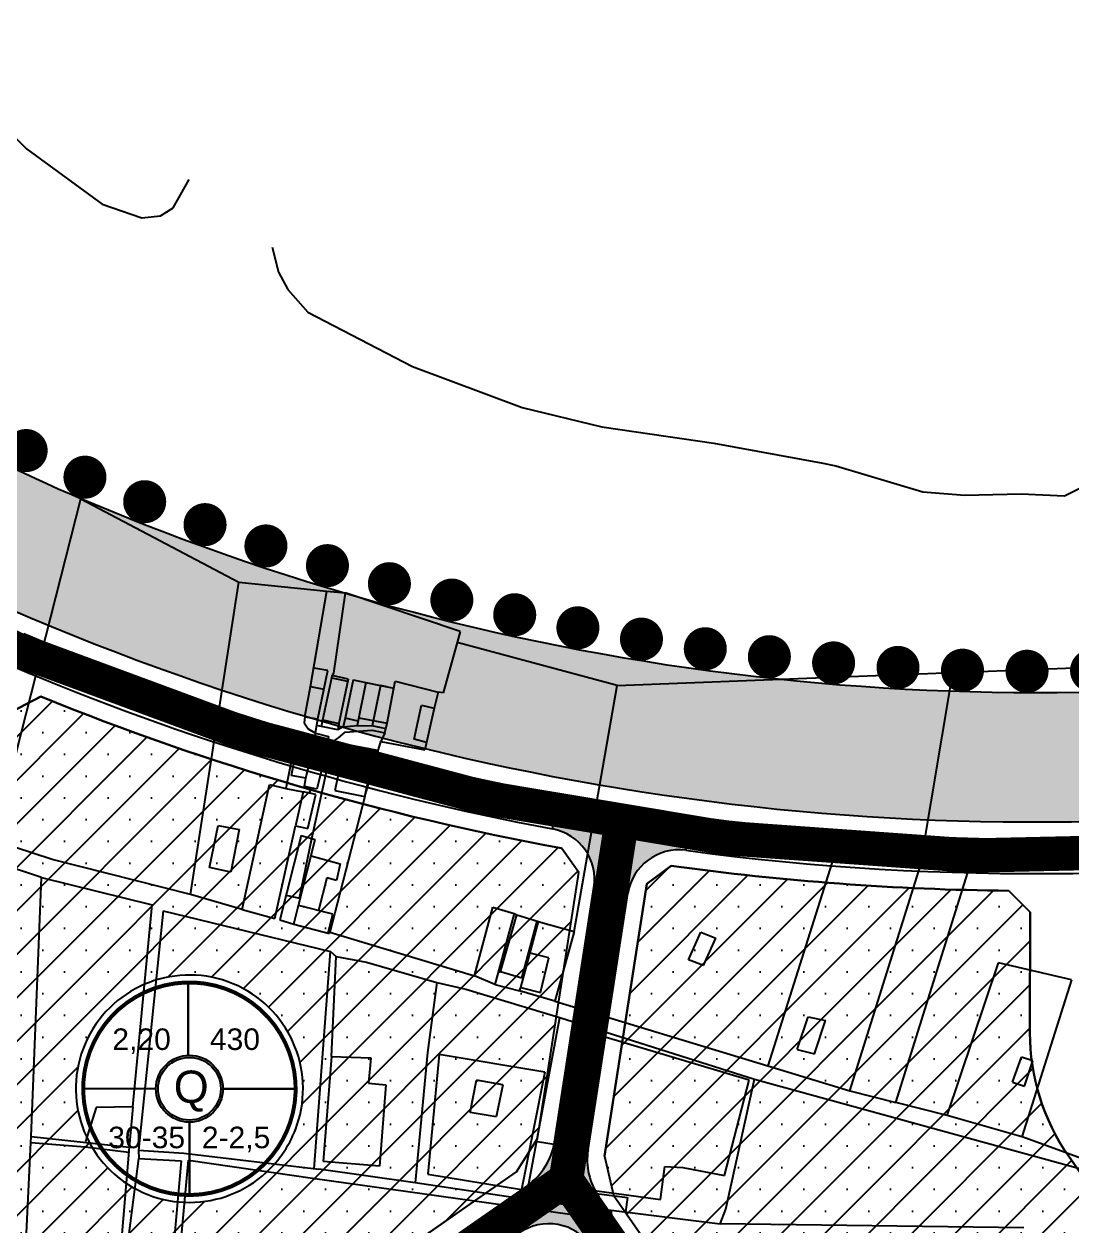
# Model space of a CAD drawing. Header units: millimetres. Extents: x 598301 to 599985, y 1183033 to 1185188.
# Drawn here: x 599323.3 to 599566.8, y 1184482.8 to 1184761.9 of the extents above; entities that cross this region are included whole.
import ezdxf
from ezdxf.enums import TextEntityAlignment as Align

# ---------------------------------------------------------------- set-up
doc = ezdxf.new("R2010")
doc.units = ezdxf.units.MM
doc.linetypes.add('ACAD_ISO02W100', pattern=[15, 12, -3])
doc.linetypes.add('ACAD_ISO10W100', pattern=[18.5, 12, -3, 0.5, -3])
for name, color, linetype in [('0-duong', 132, 'Continuous'), ('0-he', 5, 'Continuous'), ('CVCX', 72, 'Continuous'), ('h-duong', 7, 'Continuous'), ('H-TAIDINHCU', 54, 'Continuous'), ('NENPHONGPHU', 253, 'Continuous'), ('rach', 150, 'Continuous'), ('RANH', 7, 'Continuous'), ('TIM', 1, 'ACAD_ISO10W100'), ('VONG-CT', 7, 'Continuous')]:
    doc.layers.add(name, color=color, linetype=linetype)
doc.layers.add('RANHDAT', color=7, linetype='Continuous', plot=False)
doc.styles.add('HEO', font='VHELVEN.TTF', dxfattribs={"height": 5.6})
doc.styles.add('VHEL-B', font='VHELVEB.TTF', dxfattribs={"height": 4.5})
pattern_1 = [(45.00000000000021, (0, 0), (-5.051394068101417, 5.051394068101381), []), (45.00000000000021, (5.0514, 1.85420470644182e-14), (-5.051394068101417, 5.051394068101381), [0, -7.143750000000001])]

# ---------------------------------------------------------------- blocks, each defined once
blk = doc.blocks.new('2000')
at = {"linetype": 'Continuous', "const_width": 5}
blk.add_lwpolyline([(-2.5, 0, 1), (2.5, 0, 1)], format="xyb", close=True, dxfattribs=at)
blk = doc.blocks.new('nen')
at = {"layer": 'NENPHONGPHU', "linetype": 'Continuous'}
for p, q in [((670.6982159369561, 178.3833254185045), (690.9482159370093, 257.743325418542)), ((690.9482159370093, 257.743325418542), (727.6682159369916, 238.3833254182904)), ((716.3882159369523, 165.8333254183038), (727.6682159369916, 238.3833254182904)), ((727.6682159369916, 238.3833254182904), (748.1082159368829, 236.333325418184)), ((744.2882159369009, 214.1633254184092), (748.1082159368829, 236.333325418184)), ((748.1082159368829, 236.333325418184), (752.3582159368488, 235.9033254184872)), ((752.3582159368488, 235.9033254184872), (749.648215936984, 217.2533254182741)), ((779.0682159369658, 226.9533254181927), (752.3582159368488, 235.9033254184872)), ((779.0682159369658, 226.9533254181927), (778.3582159368583, 224.3933254183905)), ((778.3582159368583, 224.3933254183905), (775.1082159369112, 212.6733254183526)), ((815.5882159369577, 214.4033254183405), (778.3582159368583, 224.3933254183905)), ((815.5882159369577, 214.4033254183405), (976.1382159370039, 220.6133254181156)), ((748.3182159369914, 217.8633254181864), (745.0282159370254, 218.4333254182536)), ((745.9782159368679, 206.613325418159), (748.3182159369914, 217.8633254181864)), ((747.1782159369623, 206.4133254184439), (749.2282159368997, 216.1633254183437)), ((749.2282159368997, 216.1633254183437), (749.2982159368605, 216.7433254184465)), ((749.2282159368997, 216.1633254183437), (752.9082159369353, 215.4233254183515)), ((749.648215936984, 217.2533254182741), (749.2982159368605, 216.7433254184465)), ((753.0482159369549, 215.8833254182117), (749.2982159368605, 216.7433254184465)), ((753.0082159369347, 215.8933254183507), (750.9082159369362, 205.5933254182758)), ((754.1982159369755, 215.6933254184561), (752.3682159369054, 206.7733254182753)), ((753.0482159369549, 215.8833254182117), (752.9082159369353, 215.4233254183515)), ((754.1982159369755, 215.6933254184561), (757.1682159370197, 215.0533254184225)), ((757.1682159370197, 215.0533254184225), (755.1182159368165, 205.0733254182386)), ((757.1682159370197, 215.0533254184225), (760.5682159370514, 214.3933254183995)), ((763.668215936974, 213.7433254184647), (763.9582159369666, 215.4333254182321)), ((763.9582159369666, 215.4333254182321), (773.9282159369442, 212.8333254182336)), ((886.0282159368604, 172.5833254181862), (893.5482159368722, 217.4233254184331)), ((742.9982159369089, 207.1433254182944), (744.2882159369009, 214.1633254184092)), ((744.2882159369009, 214.1633254184092), (747.4182159369561, 213.5133254180823)), ((760.5682159370514, 214.3933254183995), (758.598215936905, 205.0033254181955)), ((760.5682159370514, 214.3933254183995), (763.668215936974, 213.7433254184647)), ((762.1182159369141, 214.073325418168), (760.5682159370514, 214.3933254183995)), ((762.0782159369279, 205.6633254182921), (763.668215936974, 213.7433254184647)), ((773.9282159369442, 212.8333254182336), (773.038215936984, 209.1633254183217)), ((775.1082159369112, 212.6733254183526), (773.9282159369442, 212.8333254182336)), ((805.5682159369331, 157.2433254182798), (815.5882159369577, 214.4033254183405)), ((768.3882159369623, 201.9333254181431), (770.1082159368437, 209.7933254182199)), ((770.1082159368437, 209.7933254182199), (773.038215936984, 209.1633254183217)), ((742.9982159369089, 207.1433254182944), (742.7882159369452, 205.7233254183645)), ((742.9982159369089, 207.1433254182944), (745.9782159368679, 206.613325418159)), ((745.4482159370434, 203.3333254181435), (745.9782159368679, 206.613325418159)), ((752.3682159369054, 206.7733254182753), (751.9182159369093, 204.7833254181234)), ((755.3382159369495, 206.1333254182416), (752.3682159369054, 206.7733254182753)), ((755.498215936991, 206.8933254182777), (762.0782159369279, 205.6633254182921)), ((773.038215936984, 209.1633254183217), (770.8282159369516, 199.4533254185128)), ((742.7882159369452, 205.7233254183645), (743.7482159368523, 204.2933254182823)), ((743.7482159368523, 204.2933254182823), (745.4482159370434, 203.3333254181435)), ((746.8582159369291, 204.903325418302), (745.7282159368427, 205.0833254182574)), ((746.8582159369291, 204.903325418302), (747.1782159369623, 206.4133254184439)), ((750.6082159369364, 204.0933254181941), (746.8582159369291, 204.903325418302)), ((747.1782159369623, 206.4133254184439), (750.9082159369362, 205.5933254182758)), ((750.9082159369362, 205.5933254182758), (750.6082159369364, 204.0933254181941)), ((751.9182159369093, 204.7833254181234), (750.6082159369364, 204.0933254181941)), ((751.9182159369093, 204.7833254181234), (755.1682159369399, 205.0733254182093)), ((752.2782159369046, 203.5233254181152), (758.5882159370985, 204.0133254182494)), ((755.1682159369399, 205.0733254182093), (758.8482159369473, 205.0033254182996)), ((758.5882159370985, 204.0133254182494), (761.5782159370425, 203.4033254181434)), ((758.8482159369473, 205.0033254182996), (761.7982159369874, 204.4033254183291)), ((761.5782159370425, 203.4033254181434), (762.0782159369279, 205.6633254182921)), ((741.0382159369766, 202.8533254183648), (738.5282159368212, 190.4933254184144)), ((741.6482159368954, 202.653325418211), (739.7882159368326, 193.5133254182903)), ((741.0382159369766, 202.8533254183648), (741.6482159368954, 202.653325418211)), ((741.6482159368954, 202.653325418211), (745.298215937005, 201.843325418151)), ((745.448215936998, 202.5133254181563), (744.2782159369034, 197.2533254182123)), ((745.4482159370434, 203.3333254181435), (748.5082159369148, 202.5533254181404)), ((745.448215936998, 202.5133254181563), (745.4482159370434, 203.3333254181435)), ((745.448215936998, 202.5133254181563), (748.3982159368244, 201.9833254184129)), ((747.3482159368797, 196.5733254184029), (748.3982159368244, 201.9833254184129)), ((748.5082159369148, 202.5533254181404), (748.3982159368244, 201.9833254184129)), ((749.558215937057, 201.4433254184279), (748.8882159368713, 198.2233254185044)), ((750.6882159370126, 202.2533254182355), (749.558215937057, 201.4433254184279)), ((750.8882159368854, 201.0733254182786), (750.2682159368798, 198.0233254180945)), ((752.2782159369046, 203.5233254181152), (750.6882159370126, 202.2533254182355)), ((750.8882159368854, 201.0733254182786), (759.7682159368578, 199.353325418136)), ((756.9082159369171, 188.6433254184995), (760.6582159370164, 201.3933254182292)), ((761.5782159370425, 203.4033254181434), (760.6582159370164, 201.3933254182292)), ((760.6582159370164, 201.3933254182292), (770.8282159369516, 199.4533254185128)), ((771.2082159370382, 201.1233254181817), (768.3882159369623, 201.9333254181431)), ((744.638215936953, 178.8333254184972), (748.8882159368713, 198.2233254185044)), ((748.8882159368713, 198.2233254185044), (750.2682159368798, 198.0233254180945)), ((759.7682159368578, 199.353325418136), (759.0882159369633, 196.4233254183706)), ((743.1782159368673, 192.8633254182506), (744.2782159369034, 197.2533254182123)), ((747.3482159368797, 196.5733254184029), (744.2782159369034, 197.2533254182123)), ((747.3482159368797, 196.5733254184029), (745.788215936825, 190.3333254183171)), ((745.8082159369229, 196.9133254182161), (747.3482159368797, 196.5733254184029)), ((751.648215936969, 197.8133254182163), (749.9382159368984, 189.9733254184228)), ((750.2682159368798, 198.0233254180945), (751.648215936969, 197.8133254182163)), ((751.648215936969, 197.8133254182163), (759.1882159369874, 196.4033254182225)), ((756.9082159369171, 188.6433254184995), (758.628215936841, 196.5133254182738)), ((743.1782159368673, 192.8633254182506), (739.7882159368326, 193.5133254182903)), ((742.9082159368427, 190.9233254184581), (743.1782159368673, 192.8633254182506)), ((728.4082159369194, 162.4033254182706), (734.7282159368016, 191.3933254183992)), ((734.7282159368016, 191.3933254183992), (738.5282159368212, 190.4933254184144)), ((738.5282159368212, 190.4933254184144), (742.5982159369214, 189.6733254183484)), ((744.3882159369048, 190.5933254184178), (742.9082159368427, 190.9233254184581)), ((744.1082159368307, 189.3533254183222), (744.3882159369048, 190.5933254184178)), ((744.3882159369048, 190.5933254184178), (744.3882159369543, 190.6033254183479)), ((744.3882159369543, 190.6033254183479), (744.3882159368482, 190.5833254182549)), ((745.788215936825, 190.3333254183171), (744.3882159369048, 190.5933254184178)), ((749.9382159368984, 189.9733254184228), (756.9082159369171, 188.6433254184995)), ((742.5982159369214, 189.6733254183484), (740.788215936946, 181.8333254183702)), ((745.5082159368948, 189.0533254182575), (742.5982159369214, 189.6733254183484)), ((743.6782159369134, 181.1633254182585), (745.5082159368948, 189.0533254182575)), ((756.9082159369171, 188.6433254184995), (748.7182159368183, 156.8033254181637)), ((866.3282159369346, 176.0333254181817), (810.5782159370173, 185.8033254183281)), ((720.8182159369521, 172.093325418327), (722.808215937031, 181.9033254183556)), ((722.808215937031, 181.9033254183556), (727.7482159368365, 180.9133254184568)), ((735.9982159369234, 160.3133254182384), (740.788215936946, 181.8333254183702)), ((740.788215936946, 181.8333254183702), (743.6782159369134, 181.1633254182585)), ((681.8082159369447, 169.8133254182236), (647.1682159369013, 181.1633254184206)), ((727.7482159368365, 180.9133254184568), (725.7482159369246, 171.0333254182542)), ((742.0882159369539, 179.5433254182096), (737.1882159369009, 159.9433254183424)), ((741.7482159368321, 165.0333254182347), (744.638215936953, 178.8333254184972)), ((742.0882159369539, 179.5433254182096), (745.3982159368434, 178.6233254183359)), ((684.2482159368839, 173.9933254185195), (670.6982159369561, 178.3833254185045)), ((741.5282159368933, 163.3133254180758), (745.3982159368434, 178.6233254183359)), ((866.3282159369346, 176.0333254181817), (850.5682159369001, 126.0433254181442)), ((866.3282159369346, 176.0333254181817), (886.0282159368604, 172.5833254181862)), ((716.3882159369523, 165.8333254183038), (684.2482159368839, 173.9933254185195)), ((744.4282159369482, 174.7933254182981), (751.2082159370426, 173.0033254180713)), ((725.7482159369246, 171.0333254182542), (720.8182159369521, 172.093325418327)), ((751.2082159370426, 173.0033254180713), (750.33821593703, 169.1233254183276)), ((869.6082159367941, 120.2733254180768), (886.0282159368604, 172.5833254181862)), ((880.2682159367968, 117.5533254181258), (897.0282159368676, 170.9433254184171)), ((897.0282159368676, 170.9433254184171), (886.0282159368604, 172.5833254181862)), ((679.3682159368475, 109.6333254182487), (681.8082159369447, 169.8133254182236)), ((681.8082159369447, 169.8133254182236), (707.4882159367788, 163.4333254182835)), ((748.0982159367608, 169.6933254183339), (746.1582159369054, 162.1333254182759)), ((750.33821593703, 169.1233254183276), (748.0982159367608, 169.6933254183339)), ((728.4082159369194, 162.4033254182706), (716.3882159369523, 165.8333254183038)), ((738.6282159368732, 165.6933254184386), (741.7482159368321, 165.0333254182347)), ((703.008215936821, 116.5133254183937), (707.4882159367788, 163.4333254182835)), ((710.0282159369648, 162.0933254184952), (704.3582159368815, 106.5033254183018)), ((710.0282159369648, 162.0933254184952), (748.9282159369105, 152.6133254184459)), ((728.4082159369194, 162.4033254182706), (735.9982159369234, 160.3133254182384)), ((740.3982159368733, 158.9533254182967), (741.5282159368933, 163.3133254180758)), ((749.4882159369, 161.2833254182833), (741.5282159368933, 163.3133254180758)), ((782.4282159369767, 146.9933254183063), (786.6482159369187, 162.9233254183454)), ((786.6482159369187, 162.9233254183454), (791.5782159370019, 161.4333254184115)), ((737.1882159369009, 159.9433254183424), (740.3982159368733, 158.9533254182967)), ((748.3582159368337, 156.8933254182446), (749.4882159369, 161.2833254182833)), ((791.5782159370019, 161.4333254184115), (787.1382159369019, 144.9333254185168)), ((788.4082159369084, 147.8533254183255), (792.2482159368632, 161.1433254183311)), ((791.5782159370019, 161.4333254184115), (792.2482159368632, 161.1433254183311)), ((792.2482159368632, 161.1433254183311), (798.3082159369228, 159.2733254181809)), ((793.1482159368103, 144.253325418187), (797.2882159368786, 159.5833254183089)), ((793.3782159369642, 146.4333254184063), (796.9582159369071, 159.6933254183306)), ((798.3082159369228, 159.2733254181809), (805.5682159369331, 157.2433254182798)), ((740.3982159368733, 158.9533254182967), (748.7182159368183, 156.8033254181637)), ((747.7082159369251, 157.0433254182477), (748.3582159368337, 156.8933254182446)), ((748.7982159368938, 157.1033254182607), (782.4282159369767, 146.9933254183063)), ((805.5682159369331, 157.2433254182798), (801.0982159368339, 141.0433254181212)), ((832.1282159368508, 150.713325418307), (834.9682159369175, 157.0933254182735)), ((834.9682159369175, 157.0933254182735), (838.4582159368457, 155.7433254183094)), ((835.6182159368885, 149.3633254181066), (838.4582159368457, 155.7433254183094)), ((745.1682159368648, 102.1233254182612), (748.9282159369105, 152.6133254184459)), ((748.9282159369105, 152.6133254184459), (750.2782159369768, 151.4133254184986)), ((749.2082159368364, 128.2533254182646), (750.2782159369768, 151.4133254184986)), ((750.2782159369768, 151.4133254184986), (757.3282159369712, 150.1633254183148)), ((799.6482159368878, 151.1233254182484), (795.2982159368936, 152.2233254185446)), ((797.6982159368247, 143.1033254183627), (799.6482159368878, 151.1233254182484)), ((757.3282159369712, 150.1633254183148), (773.6482159367697, 145.4433254183822)), ((835.6182159368885, 149.3633254181066), (832.1282159368508, 150.713325418307)), ((892.2582159367906, 114.4933254182816), (904.1882159370044, 149.9933254183028)), ((921.0982159367975, 146.0533254181448), (904.1882159370044, 149.9933254183028)), ((773.6482159367697, 145.4433254183822), (771.4482159368986, 129.1333254181822)), ((773.6482159367697, 145.4433254183822), (780.3682159368365, 143.8833254182928)), ((787.1382159369019, 144.9333254185168), (782.4282159369767, 146.9933254183063)), ((793.3782159369642, 146.4333254184063), (788.4082159369084, 147.8533254183255)), ((921.0982159367975, 146.0533254181448), (909.6082159367708, 109.5933254182088)), ((780.3682159368365, 143.8833254182928), (799.1182159368258, 138.2433254183676)), ((787.1382159369019, 144.9333254185168), (792.8782159368317, 143.4933254184847)), ((792.8782159368317, 143.4933254184847), (793.1482159368103, 144.253325418187)), ((801.0982159368339, 141.0433254181212), (792.8782159368317, 143.4933254184847)), ((793.1482159368103, 144.253325418187), (797.6982159368247, 143.1033254183627)), ((801.0982159368339, 141.0433254181212), (850.5682159369001, 126.0433254181442)), ((794.648215936765, 96.61332541816279), (802.2082159369663, 137.26332541817)), ((799.1182159368258, 138.2433254183676), (802.2082159369663, 137.26332541817)), ((802.2082159369663, 137.26332541817), (847.4682159368567, 122.9733254183388)), ((857.3582159368739, 129.8733254183767), (859.9082159369068, 137.4633254183323)), ((859.9082159369068, 137.4633254183323), (863.9882159368482, 136.6033254182597)), ((861.3882159368438, 128.8633254181888), (863.9882159368482, 136.6033254182597)), ((811.9582159368755, 132.9833254184421), (803.9882159368412, 97.9533254182613)), ((846.1982159368894, 122.7433254183212), (811.9582159368755, 132.9833254184421)), ((771.4482159368986, 129.1333254181822), (768.6082159367443, 98.85332541820313)), ((774.178215936891, 128.6833254183256), (771.5682159368648, 100.8733254182161)), ((798.7182159367007, 124.6233254182133), (774.178215936891, 128.6833254183256)), ((857.3582159368739, 129.8733254183767), (861.3882159368438, 128.8633254181888)), ((749.2082159368364, 128.2533254182646), (747.2682159368732, 103.8633254183466)), ((749.2082159368364, 128.2533254182646), (758.318215937006, 127.9333254183109)), ((758.318215937006, 127.9333254183109), (757.7882159367812, 122.0533254181335)), ((850.5682159369001, 126.0433254181442), (869.6082159367941, 120.2733254180768)), ((907.3782159368352, 122.2733254181161), (909.5082159367897, 128.0533254181681)), ((912.1282159368545, 127.2233254184458), (909.5082159367897, 128.0533254181681)), ((910.2382159368766, 121.3733254183309), (912.1282159368545, 127.2233254184458)), ((798.7182159367007, 124.6233254182133), (793.2882159369564, 97.35332541826827)), ((840.76821593677, 92.74332541816963), (847.4682159368567, 122.9733254183388)), ((847.4682159368567, 122.9733254183388), (943.3482159367755, 96.57332541800126)), ((757.7882159367812, 122.0533254181335), (761.8082159368273, 121.6733254183499)), ((761.8082159368273, 121.6733254183499), (760.2982159369609, 102.7833254182321)), ((781.3682159368603, 115.2433254182356), (782.8482159368192, 122.7333254183513)), ((789.0082159368171, 121.6133254183858), (782.8482159368192, 122.7333254183513)), ((789.0082159368171, 121.6133254183858), (787.4582159368662, 114.2333254185791)), ((840.4882159368562, 100.6133254182611), (846.1982159368894, 122.7433254183212)), ((869.6082159367941, 120.2733254180768), (880.2682159367968, 117.5533254181258)), ((907.3782159368352, 122.2733254181161), (910.2382159368766, 121.3733254183309)), ((892.2582159367906, 114.4933254182816), (880.2682159367968, 117.5533254181258)), ((694.4582159369036, 116.3833254182863), (691.9682159367769, 108.4933254184422)), ((703.008215936821, 116.5133254183937), (694.4582159369036, 116.3833254182863)), ((703.008215936821, 116.5133254183937), (702.1482159367507, 107.183325418562)), ((787.4582159368662, 114.2333254185791), (781.3682159368603, 115.2433254182356)), ((909.6082159367708, 109.5933254182088), (892.2582159367906, 114.4933254182816)), ((679.3282159368787, 108.2333254184682), (679.3682159368475, 109.6333254182487)), ((679.3682159368475, 109.6333254182487), (702.1482159367507, 107.183325418562)), ((909.6282159367476, 109.5933254181062), (909.6082159367708, 109.5933254182088)), ((925.9882159368747, 103.5933254180826), (909.6282159367476, 109.5933254181062)), ((677.7682159367816, 75.89332541848987), (679.3282159368787, 108.2333254184682)), ((679.3282159368787, 108.2333254184682), (691.9182159368777, 107.2533254183171)), ((691.9182159368777, 107.2533254183171), (702.0382159368303, 105.9733254183098)), ((702.1482159367507, 107.183325418562), (699.538215936867, 75.5933254184153)), ((704.3582159368815, 106.5033254183018), (714.8382159368502, 105.7933254181295)), ((704.3582159368815, 106.5033254183018), (704.4282159368132, 104.5333254181227)), ((797.0082159367481, 108.4933254182131), (805.1382159368409, 107.1333254183197)), ((805.1382159368409, 107.1333254183197), (803.4682159368274, 97.35332541829345)), ((700.7182159367816, 76.12332541824794), (704.4282159368132, 104.5333254181227)), ((704.4282159368132, 104.5333254181227), (714.2182159368004, 103.9933254184918)), ((714.2182159368004, 103.9933254184918), (709.0482159367142, 45.59332541837196)), ((710.3882159368759, 45.77332541836346), (715.9782159367301, 104.1433254183877)), ((714.8382159368502, 105.7933254181295), (746.1882159368358, 102.0233254183314)), ((715.9782159367301, 104.1433254183877), (744.7582159368395, 99.95332541843432)), ((760.2982159369609, 102.7833254182321), (747.2682159368732, 103.8633254183466)), ((768.6082159367443, 98.85332541820313), (746.1882159368358, 102.0233254183314)), ((771.5682159368648, 100.8733254182161), (793.2882159369564, 97.35332541826827)), ((825.5882159368279, 95.04332541826383), (826.6282159368042, 102.653325418436)), ((826.6282159368042, 102.653325418436), (830.8082159367812, 102.4733254183246)), ((830.8082159367812, 102.4733254183246), (840.4882159368562, 100.6133254182611)), ((744.7582159368395, 99.95332541843432), (811.7482159368095, 90.58332541824839)), ((794.4082159368411, 95.00332541828713), (768.6082159367443, 98.85332541820313)), ((803.9882159368412, 97.9533254182613), (825.5882159368279, 95.04332541826383)), ((794.648215936765, 96.61332541816279), (794.4082159368411, 95.00332541828713)), ((794.4082159368411, 95.00332541828713), (814.1582159368832, 92.5433254182546)), ((803.4682159368274, 97.35332541829345), (817.9282159368362, 95.44332541832301)), ((817.9282159368362, 95.44332541832301), (817.5082159368104, 92.11332541808667)), ((820.2682159367707, 48.05332541830575), (814.1582159368832, 92.5433254182546)), ((814.1582159368832, 92.5433254182546), (839.4882159367419, 89.33332541826665)), ((839.4882159367419, 89.33332541826665), (840.76821593677, 92.74332541816963)), ((811.7482159368095, 90.58332541824839), (812.6482159368888, 88.99332541839948)), ((910.0682159369251, 88.44332541822172), (839.4882159367419, 89.33332541826665)), ((825.1782159367589, 6.323325418280461), (812.6482159368888, 88.99332541839948))]:
    blk.add_line(p, q, dxfattribs=at)

msp = doc.modelspace()

# ---------------------------------------------------------------- hatches: boundary and pattern name
at = {"layer": 'CVCX'}
h = msp.add_hatch(dxfattribs=at)
h.set_pattern_fill('HEX,_O', color=256)
h.set_pattern_definition([(0, (0, 0), (0, 5.49926), [3.175, -6.35]), (120, (0, 0), (-4.762498862015612, -2.749629999999998), [3.175, -6.35]), (59.99999999999999, (3.175, 0), (-4.762498862015612, 2.74963), [3.175, -6.35])])
edge = h.paths.add_edge_path()
edge.add_line((599053.1699999999, 1184761.61), (599014.3658432622, 1184568.375036782))
edge.add_line((599014.3658432622, 1184568.375036782), (599022.5905119102, 1184566.624866248))
edge.add_line((599022.5905119102, 1184566.624866248), (599028.5216877166, 1184570.474691381))
edge.add_line((599028.5216877166, 1184570.474691381), (599052.1894598408, 1184681.697900528))
edge.add_arc((599108.7393697004, 1184669.897635873), 57.76797167155449, 78.83012175922732, 168.2132300170167, ccw=False)
edge.add_arc((599065.0292068834, 1184442.637815935), 289.1925672612181, 52.96382488186191, 79.05643659569807, ccw=False)
edge.add_arc((599482.623550902, 1184996.076863015), 404.118196385696, 232.9638248820424, 247.0192556175957)
edge.add_arc((599558.1507399138, 1185174.174633619), 597.568893397628, 247.0192733655169, 279.4568044082314)
edge.add_arc((599647.255649032, 1184389.402700907), 195.5349946516256, 15.616813642704983, 87.33898901683938, ccw=False)
edge.add_arc((599726.0804489024, 1184429.39548579), 110.2195859758995, -69.59436604979129, 6.588168337700893, ccw=False)
edge.add_arc((599819.7673099543, 1184177.554908116), 158.4826739648482, 110.4056339503509, 195.4962877644139)
edge.add_line((599667.045835277, 1184135.212150536), (599696.273121286, 1184142.100953833))
edge.add_arc((599819.7673099545, 1184177.554908116), 128.4826739649488, 110.40563395049199, 196.0182464168269, ccw=False)
edge.add_arc((599726.0804489019, 1184429.395485791), 140.2195859765688, 290.4056339503555, 367.5792147122294)
edge.add_arc((599647.2556490318, 1184389.402700908), 225.5349946513917, 15.03012865839066, 88.18698386247864)
edge.add_arc((599558.150739913, 1185174.174633619), 567.5688933973788, 247.01927619635381, 279.76258202847237, ccw=False)
edge.add_line((599336.5596876909, 1184651.650132445), (599336.5597999842, 1184651.650084824))
edge.add_line((599336.5597999842, 1184651.650084824), (599336.5600000008, 1184651.650000002))
edge.add_arc((599482.6235509036, 1184996.076863016), 374.1181963872147, 232.9638248819257, 247.019310441831, ccw=False)
edge.add_arc((599065.0292068829, 1184442.637815936), 319.1925672612987, 52.96382488176573, 92.12924421251327)
at = {"layer": 'h-duong'}
h = msp.add_hatch(color=256, dxfattribs=at)
h.dxf.hatch_style = 1
h.paths.add_polyline_path([(599447.5911604916, 1184582.852629208), (599446.8560188934, 1184578.920763641, 0.01336027722330791), (599478.8088858018, 1184573.825939245), (599479.3329672398, 1184577.791457956, -0.01336027722329699)])
h.paths.add_polyline_path([(599462.1419579164, 1184576.264942755, -0.006405371552206178), (599446.8560188934, 1184578.920763641), (599446.1208773069, 1184574.988898138, -0.405316336655474), (599455.7727671276, 1184561.348283792), (599459.7135746221, 1184560.6585312)])
h = msp.add_hatch(color=256, dxfattribs=at)
h.dxf.hatch_style = 1
h.paths.add_polyline_path([(599478.2199660568, 1184573.904064591, -0.006709042448464335), (599462.1419579164, 1184576.264942755), (599459.7135746221, 1184560.6585312), (599463.6543821162, 1184559.968778609, -0.4080712555707221), (599477.1071248951, 1184570.017230135)])
h = msp.add_hatch(color=256, dxfattribs=at)
h.paths.add_polyline_path([(599450.524306681, 1184501.602163244), (599446.5718684759, 1184502.217169126, -0.2050784053443805), (599440.3104682496, 1184492.205883024), (599433.8520599331, 1184487.71753037), (599436.1347914111, 1184484.432848194), (599449.2735201163, 1184493.563774106)])
h.paths.add_polyline_path([(599454.3956357323, 1184500.465895814), (599454.476744886, 1184500.987157361), (599450.524306681, 1184501.602163244), (599449.2735201163, 1184493.563774106), (599458.4044460284, 1184480.425045401), (599461.6891282047, 1184482.707776879), (599456.8997208402, 1184489.599380713, -0.1927608447971651)])
h.paths.add_polyline_path([(599449.2735201163, 1184493.563774106), (599436.1347914111, 1184484.432848194), (599438.4175228891, 1184481.148166018, -0.4142135623731231), (599455.1197638521, 1184478.142313923), (599458.4044460284, 1184480.425045401)])
at = {"layer": 'H-TAIDINHCU'}
h = msp.add_hatch(dxfattribs=at)
h.set_pattern_fill('SACNCR,_O', color=256, scale=3, angle=2.103141783117751e-13)
h.set_pattern_definition(pattern_1)
edge = h.paths.add_edge_path()
edge.add_line((599452.2687904536, 1184564.845402738), (599448.224040219, 1184570.533260253))
edge.add_arc((599558.1507399125, 1185174.174633619), 613.5688933973494, 247.8903433940754, 259.6791927700937, ccw=False)
edge.add_line((599327.2154254727, 1184605.724400539), (599320.4507154463, 1184602.168265192))
edge.add_line((599320.4507154463, 1184602.168265192), (599306.6538478315, 1184539.570198225))
edge.add_arc((599265.6382608947, 1184548.610199786), 41.99999999994869, 304.79785805862133, 347.57050162017185, ccw=False)
edge.add_line((599289.6069414137, 1184514.121036935), (599254.6101420699, 1184489.799568006))
edge.add_line((599254.6101420699, 1184489.799568006), (599253.357703697, 1184482.840300938))
edge.add_line((599253.357703697, 1184482.840300938), (599304.7191619524, 1184408.934951972))
edge.add_line((599304.7191619524, 1184408.934951972), (599311.6784290203, 1184407.682513599))
edge.add_line((599311.6784290203, 1184407.682513599), (599385.5837779869, 1184459.043971854))
edge.add_line((599385.5837779869, 1184459.043971854), (599437.7894379604, 1184495.324956423))
edge.add_line((599437.7894379604, 1184495.324956423), (599442.6640480335, 1184503.118918527))
edge.add_line((599442.6640480335, 1184503.118918527), (599452.2687904536, 1184564.845402738))
edge = h.paths.add_edge_path(flags=16)
edge.add_arc((599361.7665558889, 1184514.647444611), 26.40000000020285, 341.1524327288064, 686.5098146704399)
edge.add_arc((599361.7665558889, 1184514.647444611), 26.40000000018901, 326.50981467044, 341.1524327288064)
h = msp.add_hatch(dxfattribs=at)
h.set_pattern_fill('SACNCR,_O', color=256, scale=3, angle=2.103141783117751e-13)
h.set_pattern_definition(pattern_1)
edge = h.paths.add_edge_path()
edge.add_line((599557.082040007, 1184527.66242424), (599557.1282657679, 1184555.626793613))
edge.add_line((599557.1282657679, 1184555.626793613), (599552.1769532503, 1184560.634821694))
edge.add_arc((599558.150739913, 1185174.174633619), 613.5688933974335, 262.08768239532617, 269.44215201444587, ccw=False)
edge.add_line((599473.6883889803, 1184566.446982266), (599468.059553803, 1184562.263340197))
edge.add_line((599468.059553803, 1184562.263340197), (599458.2168709323, 1184499.007691866))
edge.add_line((599458.2168709323, 1184499.007691866), (599460.3015279268, 1184489.96129139))
edge.add_line((599460.3015279268, 1184489.96129139), (599479.5610773135, 1184462.248220798))
edge.add_line((599479.5610773135, 1184462.248220798), (599504.9564650065, 1184425.706131586))
edge.add_line((599504.9564650065, 1184425.706131586), (599560.0273619139, 1184346.463174083))
edge.add_line((599560.0273619139, 1184346.463174083), (599566.9866289815, 1184345.21073571))
edge.add_line((599566.9866289815, 1184345.21073571), (599634.3226135956, 1184392.00673101))
edge.add_line((599634.3226135956, 1184392.00673101), (599635.5750519685, 1184398.965998078))
edge.add_line((599635.5750519685, 1184398.965998078), (599566.0234444913, 1184499.0456297))
edge.add_arc((599607.0819716951, 1184527.579773176), 50.00000000012314, 179.9052888135071, 214.7978580589042, ccw=False)
at = {"layer": 'VONG-CT'}
h = msp.add_hatch(color=256, dxfattribs=at)
h.paths.add_polyline_path([(599369.550239729, 1184514.647444612, 1), (599353.9828720489, 1184514.647444612, 1)])
h.paths.add_polyline_path([(599369.0502397291, 1184514.647444612, 1), (599354.482872049, 1184514.647444612, 1)], flags=16)

# ---------------------------------------------------------------- linework, layer by layer
at = {"layer": '0-duong'}
for p, q in [((599446.5718684759, 1184502.217169126), (599455.7727671276, 1184561.348283792)), ((599454.3956357323, 1184500.465895814), (599463.6543821163, 1184559.968778609)), ((599440.3104682496, 1184492.205883024), (599316.0140868586, 1184405.824538596)), ((599456.8997208402, 1184489.599380713), (599554.4250944993, 1184349.267563467))]:
    msp.add_line(p, q, dxfattribs=at)
for centre, radius, start, end in [((599558.1507399131, 1185174.174633619), 601.5688933974662, 247.01931044168, 279.4160881891464), ((599558.1507399129, 1185174.174633619), 609.568893397502, 247.0193104417054, 259.4096732162108), ((599443.9154525126, 1184563.193301439), 12, 351.1556071733765, 79.40967321642293), ((599558.1507399129, 1185174.174633619), 609.568893397502, 262.3597693408767, 279.3345765954016), ((599475.5116967312, 1184558.123760962), 12, 82.3597693407504, 171.155607173291), ((599431.7502252071, 1184504.523441185), 15, 304.7978580588801, 351.1556071742207), ((599469.2172790013, 1184498.159623755), 15, 171.1556071742206, 214.7978580588745), ((599445.2657173232, 1184471.294119489), 12, 34.79785805887473, 124.7978580588802)]:
    msp.add_arc(centre, radius, start, end, dxfattribs=at)
at = {"layer": '0-he'}
for p, q in [((599320.4507154463, 1184602.168265192), (599327.2154254727, 1184605.724400539)), ((599452.2687904536, 1184564.845402738), (599448.224040219, 1184570.533260253)), ((599468.059553803, 1184562.263340197), (599473.6883889803, 1184566.446982266)), ((599442.6640480338, 1184503.118918527), (599452.2687904536, 1184564.845402738)), ((599458.2168709323, 1184499.007691867), (599468.059553803, 1184562.263340197)), ((599557.128265768, 1184555.626793613), (599552.1769532503, 1184560.634821694)), ((599557.128265768, 1184555.626793613), (599557.082040007, 1184527.66242424)), ((599437.7894379605, 1184495.324956423), (599442.6640480338, 1184503.118918527)), ((599437.7894379605, 1184495.324956423), (599442.6640480338, 1184503.118918527)), ((599458.2168709323, 1184499.007691867), (599460.3015279268, 1184489.96129139)), ((599566.0234444913, 1184499.0456297), (599635.5750519685, 1184398.965998078)), ((599385.5837779869, 1184459.043971854), (599437.7894379605, 1184495.324956423)), ((599385.5837779869, 1184459.043971854), (599437.7894379605, 1184495.324956423)), ((599460.3015279268, 1184489.96129139), (599479.5610773135, 1184462.248220798))]:
    msp.add_line(p, q, dxfattribs=at)
msp.add_lwpolyline([(599028.5216877166, 1184570.474691381), (599052.1894598408, 1184681.697900528, -0.4110635464634819), (599119.9301010402, 1184726.571316565, -0.1143449676897977), (599239.2154257523, 1184673.487338601, 0.06140563084967216), (599324.8473739658, 1184624.030905314, 0.1424879916131854), (599656.3336952429, 1184584.726849978, -0.3235800052022804), (599835.5721975398, 1184442.041200995, -0.345218743461268), (599764.5100737175, 1184326.092431289, 0.4212408797214414), (599672.5946710281, 1184118.758885304)], format="xyb", dxfattribs=at)
for centre, radius, start, end in [((599558.1507399128, 1185174.174633619), 613.5688933974707, 247.8903433940553, 259.6791927700723), ((599558.1507399128, 1185174.174633619), 613.5688933974707, 262.0876823953477, 269.4421520144676), ((599607.0819716952, 1184527.579773176), 50.00000000021894, 179.9052888135072, 214.7978580588281)]:
    msp.add_arc(centre, radius, start, end, dxfattribs=at)
at = {"layer": 'CVCX'}
msp.add_lwpolyline([(599053.1699999999, 1184761.61), (599014.3658432622, 1184568.375036782), (599022.5905119102, 1184566.624866248), (599028.5216877166, 1184570.474691381), (599052.1894598408, 1184681.697900528, -0.4110635464634819), (599119.9301010402, 1184726.571316565, -0.1143449676897977), (599239.2154257523, 1184673.487338601, 0.06140539073122091), (599324.8470179678, 1184624.031056285, 0.1424881566726787), (599656.3336952429, 1184584.726849978, -0.3235800052022803), (599835.5721975398, 1184442.041200995, -0.3452187434612679), (599764.5100737175, 1184326.092431289, 0.3893341718104292), (599667.045835277, 1184135.212150536), (599696.273121286, 1184142.100953833, -0.3919592002658104), (599774.9700000023, 1184297.975000003, 0.3500656121132265), (599865.0750000017, 1184447.890000003, 0.3305095480982269), (599654.3910847371, 1184614.824792482, -0.1438496985082215), (599336.5596876909, 1184651.650132445), (599336.5597999842, 1184651.650084824), (599336.5600000008, 1184651.650000002, -0.06140563084958579), (599257.2850000003, 1184697.435000001, 0.1725746083689566)], format="xyb", close=True, dxfattribs=at)
at = {"layer": 'h-duong'}
for p, q in [((599446.1208773069, 1184574.988898138), (599447.5911604916, 1184582.852629208)), ((599477.1071248951, 1184570.017230135), (599479.3329672398, 1184577.791457956)), ((599455.7727671276, 1184561.348283792), (599463.6543821162, 1184559.968778609)), ((599446.5718684759, 1184502.217169126), (599454.476744886, 1184500.987157361)), ((599438.4175228891, 1184481.148166018), (599433.8520599331, 1184487.71753037))]:
    msp.add_line(p, q, dxfattribs=at)
at = {"layer": 'h-duong', "linetype": 'ACAD_ISO02W100', "ltscale": 2, "const_width": 8}
for points in [[(599710.6221884922, 1183472.020891668), (599725.3560049013, 1183601.166150547), (599704.9101563093, 1183931.116798828), (599664.9146755234, 1184116.422737041, -0.4200394310210131), (599761.7207600415, 1184333.590412966, 0.3435049540748341), (599827.6949916022, 1184440.500820948, 0.3214098258400505), (599656.7988167538, 1184576.69472468, -0.1421253802607413), (599321.7240070231, 1184616.665813397, -0.06140563084963293), (599234.3968726195, 1184667.101295562, 0.1143449676892842), (599118.4113650738, 1184718.716799326, 0.4009115155285675), (599060.014260592, 1184680.032819988), (598969.3332926135, 1184253.89096708)], [(599449.2735201163, 1184493.563774106), (599222.601446398, 1184336.035145735, -0.207139839771121), (599144.7196527033, 1184320.342190752), (598990.459001959, 1184353.168126611)]]:
    msp.add_lwpolyline(points, format="xyb", dxfattribs=at)
for points in [[(599449.2735201163, 1184493.563774106), (599462.2957111992, 1184577.253063952)], [(599449.2735201163, 1184493.563774106), (599655.4228087054, 1184196.93015758)]]:
    msp.add_lwpolyline(points, dxfattribs=at)
at = {"layer": 'H-TAIDINHCU'}
for points in [[(599452.2687904536, 1184564.845402738), (599448.224040219, 1184570.533260253, -0.05148397475493965), (599327.2154254727, 1184605.724400539), (599320.4507154463, 1184602.168265192), (599306.6538478315, 1184539.570198225, -0.1888283377224854), (599289.6069414137, 1184514.121036935), (599254.6101420699, 1184489.799568006), (599253.357703697, 1184482.840300938), (599304.7191619524, 1184408.934951972), (599311.6784290203, 1184407.682513599), (599385.5837779869, 1184459.043971854), (599437.7894379604, 1184495.324956423), (599442.6640480335, 1184503.118918527)], [(599557.082040007, 1184527.66242424), (599557.1282657679, 1184555.626793613), (599552.1769532503, 1184560.634821694, -0.03210094694826465), (599473.6883889803, 1184566.446982266), (599468.059553803, 1184562.263340197), (599458.2168709323, 1184499.007691866), (599460.3015279268, 1184489.96129139), (599479.5610773135, 1184462.248220798), (599504.9564650065, 1184425.706131586), (599560.0273619139, 1184346.463174083), (599566.9866289815, 1184345.21073571), (599634.3226135956, 1184392.00673101), (599635.5750519685, 1184398.965998078), (599566.0234444913, 1184499.0456297, -0.1534348958594957)]]:
    msp.add_lwpolyline(points, format="xyb", close=True, dxfattribs=at)
at = {"layer": 'rach'}
for p, q in [((599313.6667509949, 1184743.093282894), (599323.9130824901, 1184732.910871507)), ((599313.6667509949, 1184743.093282894), (599323.9130824901, 1184732.910871507)), ((599323.9130824901, 1184732.910871507), (599341.4608693063, 1184720.113968628)), ((599323.9130824901, 1184732.910871507), (599341.4608693063, 1184720.113968628)), ((599357.964245524, 1184719.208910351), (599361.728257036, 1184725.785042319)), ((599357.964245524, 1184719.208910351), (599361.728257036, 1184725.785042319)), ((599341.4608693063, 1184720.113968628), (599350.7222069298, 1184716.934330801)), ((599341.4608693063, 1184720.113968628), (599350.7222069298, 1184716.934330801)), ((599355.0796976284, 1184717.35981744), (599357.964245524, 1184719.208910351)), ((599355.0796976284, 1184717.35981744), (599357.964245524, 1184719.208910351)), ((599350.7222069298, 1184716.934330801), (599355.0796976284, 1184717.35981744)), ((599350.7222069298, 1184716.934330801), (599355.0796976284, 1184717.35981744)), ((599381.0224931934, 1184710.100527382), (599382.4661255153, 1184704.26424292)), ((599381.0224931934, 1184710.100527382), (599382.4661255153, 1184704.26424292)), ((599382.4661255153, 1184704.26424292), (599384.6596661974, 1184700.258804909)), ((599382.4661255153, 1184704.26424292), (599384.6596661974, 1184700.258804909)), ((599384.6596661974, 1184700.258804909), (599389.2465611742, 1184695.022418682)), ((599384.6596661974, 1184700.258804909), (599389.2465611742, 1184695.022418682)), ((599389.2465611742, 1184695.022418682), (599413.6320912257, 1184682.350974028)), ((599389.2465611742, 1184695.022418682), (599413.6320912257, 1184682.350974028)), ((599413.6320912257, 1184682.350974028), (599439.1167361586, 1184672.870628029)), ((599413.6320912257, 1184682.350974028), (599439.1167361586, 1184672.870628029)), ((599439.1167361586, 1184672.870628029), (599457.6153291154, 1184668.371267401)), ((599439.1167361586, 1184672.870628029), (599457.6153291154, 1184668.371267401)), ((599457.6153291154, 1184668.371267401), (599483.6249964582, 1184664.589965528)), ((599457.6153291154, 1184668.371267401), (599483.6249964582, 1184664.589965528)), ((599483.6249964582, 1184664.589965528), (599508.602831353, 1184660.010263574)), ((599483.6249964582, 1184664.589965528), (599508.602831353, 1184660.010263574)), ((599508.602831353, 1184660.010263574), (599511.9981426115, 1184659.307400139)), ((599508.602831353, 1184660.010263574), (599511.9981426115, 1184659.307400139)), ((599511.9981426115, 1184659.307400139), (599532.185719351, 1184653.250791394)), ((599511.9981426115, 1184659.307400139), (599532.185719351, 1184653.250791394)), ((599565.1182760858, 1184652.364754713), (599569.9365819378, 1184654.767553838)), ((599565.1182760858, 1184652.364754713), (599569.9365819378, 1184654.767553838)), ((599532.185719351, 1184653.250791394), (599541.9730539381, 1184652.486620714)), ((599532.185719351, 1184653.250791394), (599541.9730539381, 1184652.486620714)), ((599541.9730539381, 1184652.486620714), (599555.0612190027, 1184652.785261883)), ((599541.9730539381, 1184652.486620714), (599555.0612190027, 1184652.785261883)), ((599555.0612190027, 1184652.785261883), (599565.1182760858, 1184652.364754713)), ((599555.0612190027, 1184652.785261883), (599565.1182760858, 1184652.364754713))]:
    msp.add_line(p, q, dxfattribs=at)
at = {"layer": 'RANHDAT'}
msp.add_lwpolyline([(599053.1699999999, 1184761.61), (598916.8800000033, 1184082.919999999), (598866.4035917793, 1183685.445772373), (599174.4000000053, 1183684.620000001), (599759.650243841, 1183662.14514809), (599742.6600000042, 1183936.330000003), (599701.3600000031, 1184127.680000003, -0.42672135607775), (599774.9700000023, 1184297.975000003, 0.3500656121151167), (599865.0750000016, 1184447.890000004, 0.3305095480971998), (599654.3910847371, 1184614.824792482, -0.1438495459927418), (599336.5600000008, 1184651.650000002, -0.06140563084958579), (599257.2850000003, 1184697.435000001, 0.1725746083689566)], format="xyb", close=True, dxfattribs=at)
for points in [[(599701.3600000031, 1184127.680000003, -0.42672135607775), (599774.9700000023, 1184297.975000003, 0.3500656121151167), (599865.0750000016, 1184447.890000004, 0.3305095480971998), (599654.3910847371, 1184614.824792482, -0.1438495459927418), (599336.5600000008, 1184651.650000002, -0.06140563084958579), (599257.2850000003, 1184697.435000001, 0.1725746083689566), (599053.1699999999, 1184761.61), (599014.1399569804, 1184567.250179781), (598882.580545635, 1184596.217914362), (598875.429808096, 1184566.740934372), (599008.4868896592, 1184539.099323076), (598954.9616036345, 1184272.556830061)], [(599756.5786315609, 1183539.600280382), (599763.4900000056, 1183600.180000003), (599742.660000004, 1183936.330000003), (599701.3600000031, 1184127.680000003, -0.4267213560782193), (599774.9700000023, 1184297.975000003, 0.3500656121152856), (599865.0750000015, 1184447.890000004, 0.3305095480972832), (599654.3910847371, 1184614.824792482, -0.1438495459927805), (599336.5600000006, 1184651.650000001, -0.06140563084960197), (599257.2850000003, 1184697.435000001, 0.1725746083688919), (599053.1699999999, 1184761.61)]]:
    msp.add_lwpolyline(points, format="xyb", dxfattribs=at)
at = {"layer": 'TIM'}
for q in [(599462.1419579164, 1184576.264942755), (599654.5651975261, 1184198.164196792)]:
    msp.add_line((599449.2735201163, 1184493.563774106), q, dxfattribs=at)
for points in [[(599710.6221884922, 1183472.020891668), (599725.3560049013, 1183601.166150547), (599704.9101563093, 1183931.116798828), (599664.9146755234, 1184116.422737041, -0.4200394310210131), (599761.7207600415, 1184333.590412966, 0.3435049540748341), (599827.6949916022, 1184440.500820948, 0.3214098258400505), (599656.7988167538, 1184576.69472468, -0.1421253802607413), (599321.7240070231, 1184616.665813397, -0.06140563084963293), (599234.3968726195, 1184667.101295562, 0.1143449676892842), (599118.4113650738, 1184718.716799326, 0.4009115155285675), (599060.014260592, 1184680.032819988), (598968.8129549448, 1184251.445716845)], [(599449.2735201163, 1184493.563774106), (599222.601446398, 1184336.035145735, -0.207139839771121), (599144.7196527033, 1184320.342190752), (598990.459001959, 1184353.168126611)]]:
    msp.add_lwpolyline(points, format="xyb", dxfattribs=at)
at = {"layer": 'VONG-CT'}
msp.add_lwpolyline([(599386.7510245101, 1184506.118885077, 15.63048294880458), (599383.7836372798, 1184500.080079474, 0.06397754971969577), (599386.7510245101, 1184506.118885077, 0.06397754971969577)], format="xyb", dxfattribs=at)
at = {"layer": 'VONG-CT', "const_width": 0.9257142857142858}
msp.add_lwpolyline([(599385.1286564176, 1184506.672687644, 15.63048294880445), (599382.3539566697, 1184501.026012275, 0.06397754971969596)], format="xyb", close=True, dxfattribs=at)
at = {"layer": 'VONG-CT', "const_width": 0.5}
for points in [[(599361.4839791524, 1184539.328027911), (599361.4839791522, 1184522.425997466)], [(599337.0808416035, 1184514.647444612), (599353.9828720489, 1184514.647444612)], [(599369.550239729, 1184514.647444612), (599386.4522701747, 1184514.647444612)], [(599361.7665558889, 1184506.863760771), (599361.7665558889, 1184489.961730326)]]:
    msp.add_lwpolyline(points, dxfattribs=at)
at = {"layer": 'VONG-CT'}
for points in [[(599369.550239729, 1184514.647444612), (599386.4522701747, 1184514.647444612)], [(599361.7665558889, 1184506.863760771), (599361.7665558889, 1184489.961730326)]]:
    msp.add_lwpolyline(points, dxfattribs=at)
for radius in [7.783683840064825, 7.283683840064825]:
    msp.add_circle((599361.766555889, 1184514.647444612), radius, dxfattribs=at)

# ---------------------------------------------------------------- block references
at = {"layer": 'NENPHONGPHU'}
msp.add_blockref('nen', (598645.6117840633, 1184393.906674582), dxfattribs=at)
at = {"layer": 'RANH'}
for p, rotation in [((599323.8265760492, 1184662.862572083), 154.519346603116), ((599337.4949088569, 1184656.68635024), 156.8476975246056), ((599351.3694940488, 1184650.98702274), 158.4344104438697), ((599365.3913021155, 1184645.660150413), 159.9621107891663), ((599379.550141871, 1184640.708996303), 161.4898111344631), ((599393.8359478692, 1184636.137080158), 163.0175114797597), ((599408.2385644044, 1184631.947652132), 164.5452118250564), ((599422.7477527309, 1184628.143690466), 166.0729121703531), ((599437.3531983416, 1184624.727899377), 167.6006125156498), ((599452.0445183007, 1184621.702707135), 169.1283128609465), ((599466.8112686247, 1184619.070264331), 170.6560132062432), ((599481.6429517071, 1184616.832442356), 172.1837135515399), ((599496.529023781, 1184614.990832066), 173.7114138968366), ((599511.4589024145, 1184613.546742653), 175.2391142421332), ((599526.4219740343, 1184612.501200712), 176.7668145874299), ((599541.4076014699, 1184611.854949513), 178.2945149327267), ((599556.405131516, 1184611.608448473), 179.8222152780233), ((599571.4039025061, 1184611.761872829), 181.3499156233201)]:
    msp.add_blockref('2000', p, dxfattribs=dict(at, rotation=rotation))

# ---------------------------------------------------------------- texts
at = {"layer": 'VONG-CT'}
for s, height, style, p in [('2,20', 5, 'HEO', (599350.6488678956, 1184523.650908406)), ('430', 5, 'HEO', (599372.3416976102, 1184523.650908406)), ('Q', 7.5, 'VHEL-B', (599362.1896620274, 1184511.35472755)), ('30-35', 5, 'HEO', (599351.8320826915, 1184500.829236064)), ('2-2,5', 5, 'HEO', (599372.6058695748, 1184500.829236064))]:
    msp.add_text(s, height=height, rotation=359.9999999999788, dxfattribs=dict(at, style=style)).set_placement(p, align=Align.CENTER)

doc.saveas('drawing.dxf')
